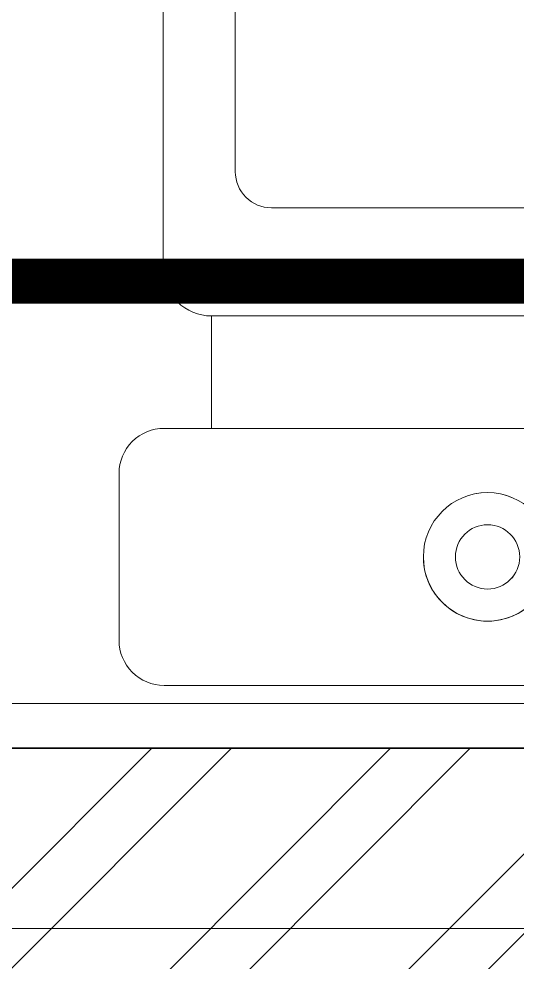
# Model space of a CAD drawing. Header units: millimetres. Extents: x -8913 to 62688, y -13000 to 43000.
# Drawn here: x 13009 to 13286, y 15881 to 16405 of the extents above; entities that cross this region are included whole.
import ezdxf
from ezdxf.enums import TextEntityAlignment as Align
from ezdxf.xclip import XClip

# ---------------------------------------------------------------- set-up
doc = ezdxf.new("R2010")
doc.units = ezdxf.units.MM
doc.header["$MEASUREMENT"] = 0
doc.header["$XCLIPFRAME"] = 0
doc.linetypes.add('1735 X DT-5BR-Grids$0$CENTER2', pattern=[28.575, 19.05, -3.175, 3.175, -3.175])
doc.linetypes.add('HIDDEN2', pattern=[4.7625, 3.175, -1.5875])
for name, color, linetype, lineweight in [('08--DETREF', 7, 'Continuous', 25), ('08--SECTREF-1', 2, 'Continuous', 25), ('08--SECTREF-2', 4, 'Continuous', 35), ('1735 X DT-5BR-GFP$0$F--BLOCKWALL-3--HOLLOW', 3, 'Continuous', 35), ('1735 X DT-5BR-GFP$0$F--BLOCKWALL-HATCH--HOLLOW', 251, 'Continuous', 13), ('1735 X DT-5BR-GFP$0$M--PLASTER-0', 8, 'Continuous', 9), ('1735 X DT-5BR-GFP$0$N--SANITARY-1', 9, 'Continuous', 18), ('1735 X DT-5BR-GFP-Ext$0$A-HATCH ID PAVING', 251, 'Continuous', 0), ('1735 X DT-5BR-Grids$0$03--GRID', 252, '1735 X DT-5BR-Grids$0$CENTER2', 5), ('Z--X-REF', 7, 'Continuous', 0)]:
    doc.layers.add(name, color=color, linetype=linetype, lineweight=lineweight)
doc.styles.add('ISO', font='isocp2.shx', dxfattribs={"width": 0.8})

# ---------------------------------------------------------------- blocks, each defined once
blk = doc.blocks.new('1735 X DT-5BR-GFP$0$1268XT02$0$wc')
at = {"ltscale": 300}
blk.add_line((-0.15327, 0.25495), (-0.15327, 0.19257), dxfattribs=at)
for points in [[(0.2045, 0.16757), (0.2045, 0.075, -0.414214), (0.1795, 0.05), (-0.1795, 0.05, -0.414214), (-0.2045, 0.075), (-0.2045, 0.16757, -0.414214), (-0.1795, 0.19257), (-0.15327, 0.19257), (-0.15327, 0.25495, -0.414214), (-0.18, 0.28168), (-0.18, 0.65, -0.414214), (-0.1, 0.73), (0.1, 0.73, -0.414214), (0.18, 0.65), (0.18, 0.28168, -0.414214), (0.15327, 0.25495), (0.15327, 0.19257), (0.1795, 0.19257, -0.414214)], [(0.15327, 0.25495), (-0.15327, 0.25495, -0.414214), (-0.18, 0.28168), (-0.18, 0.65, -0.414214), (-0.1, 0.73), (0.1, 0.73, -0.414214), (0.18, 0.65), (0.18, 0.28168, -0.414214)], [(-0.14, 0.33495, 0.414214), (-0.12, 0.31495), (0.12, 0.31495, 0.414214), (0.14, 0.33495), (0.14, 0.65, 0.414214), (0.1, 0.69), (-0.1, 0.69, 0.414214), (-0.14, 0.65)], [(0.2045, 0.075), (0.2045, 0.16757, 0.414214), (0.1795, 0.19257), (-0.1795, 0.19257, 0.414214), (-0.2045, 0.16757), (-0.2045, 0.075, 0.414214), (-0.1795, 0.05), (0.1795, 0.05, 0.414214)], [(0.03564, 0.12129, -1), (-0.03564, 0.12129, -1)], [(0.01782, 0.12129, -1), (-0.01782, 0.12129, -1)]]:
    blk.add_lwpolyline(points, format="xyb", close=True, dxfattribs=at)
for radius in [0.03564, 0.01782]:
    blk.add_circle((0, 0.12129), radius, dxfattribs=at)
blk = doc.blocks.new('1735 X DT-5BR-GFP')
at = {"layer": '1735 X DT-5BR-GFP$0$F--BLOCKWALL-HATCH--HOLLOW'}
h = blk.add_hatch(dxfattribs=at)
h.set_pattern_fill('ANSI32', color=256, scale=250, style=0)
h.paths.add_polyline_path([(14750, 16000), (10250, 16000), (10250, 16100), (10050, 16100), (10050, 15700), (10250, 15700), (10250, 15800), (14750, 15800)])
at = {"layer": '1735 X DT-5BR-GFP$0$F--BLOCKWALL-3--HOLLOW'}
blk.add_lwpolyline([(10250, 16100), (10250, 16000), (14750, 16000)], dxfattribs=at)
at = {"layer": '1735 X DT-5BR-GFP$0$M--PLASTER-0'}
blk.add_lwpolyline([(14725, 17149.87), (14725, 16625), (13825, 16624.87), (13825, 16024.87), (11575, 16024.87), (11575, 16650)], dxfattribs=at)
at = {"layer": '1735 X DT-5BR-GFP$0$N--SANITARY-1', "extrusion": (0, 0, -1), "xscale": -1000.000000000004, "yscale": 1000.000000000004, "zscale": -1000.000000000004, "rotation": 0.006415754489035308}
blk.add_blockref('1735 X DT-5BR-GFP$0$1268XT02$0$wc', (-13269.53, 15984.9), dxfattribs=at)
blk = doc.blocks.new('*U209')
at = {"layer": '08--DETREF', "color": 251, "linetype": 'HIDDEN2', "ltscale": 100, "const_width": 35}
blk.add_lwpolyline([(-191058.94, 56743.75, 0.414214), (-190638.94, 56323.75), (-186281.11, 56323.75, 0.414214), (-185861.11, 56743.75), (-185861.11, 59302.94, 0.414214), (-186281.11, 59722.94), (-190638.94, 59722.94, 0.414214), (-191058.94, 59302.94)], format="xyb", close=True, dxfattribs=at)
at = {"layer": '08--SECTREF-1', "style": 'ISO', "width": 0.8, "flags": 4}
blk.add_attdef('DRG-NO', text='', height=250, dxfattribs=at).set_placement((-184474.3, 59953.74), align=Align.MIDDLE_CENTER)
at = {"layer": '08--SECTREF-2', "style": 'ISO', "width": 0.8, "flags": 4}
blk.add_attdef('SECTION', text='', height=350, dxfattribs=at).set_placement((-184474.3, 60374.37), align=Align.MIDDLE_CENTER)
blk = doc.blocks.new('1735 X DT-5BR-Grids')
at = {"layer": '1735 X DT-5BR-Grids$0$03--GRID', "ltscale": 50}
blk.add_line((-2878.651, 15899.999), (20742.863, 15899.999), dxfattribs=at)
blk = doc.blocks.new('1735 X DT-5BR-GFP-Ext')
at = {"layer": '1735 X DT-5BR-GFP-Ext$0$A-HATCH ID PAVING'}
h = blk.add_hatch(dxfattribs=at)
h.set_pattern_fill('AR-HBONE', color=253, scale=25)
h.paths.add_polyline_path([(2100, 19999.58), (3000, 19999.58), (3000, 24500), (7500, 24500), (7500.02, 22800), (10400.01, 22800), (15000, 22800), (15000.01, 6450), (10000, 6450), (10000, 5850), (7500, 5850), (7500, 8000), (3000, 7999.96), (2999.93, 15300.01), (2450.04, 15299.99), (2450, 16500), (3000, 16500), (3000, 18600), (2100, 18600)], flags=16)
h.paths.add_polyline_path([(1799.76, 23300.04), (200, 23300.04), (200, 14350), (1950, 14350), (1949.98, 6399.65), (6400, 6400), (6400, 200), (7350, 200), (9650, 200.01), (10000, 200.01), (10000, 4650), (15000, 4650), (15000.02, 299.76), (15500.02, 299.84), (15875.02, 299.9), (17450, 299.76), (17450, 1606.82), (16050, 1606.82), (16050, 23850), (8550, 23850), (8550, 25550), (2950, 25550), (2950, 26700), (2900, 26700), (2900, 26800), (2000, 26800), (2000, 26700), (2000, 26700), (1950, 26700), (1950, 23300.13)])

msp = doc.modelspace()

# ---------------------------------------------------------------- block references
at = {"layer": 'Z--X-REF'}
msp.add_blockref('1735 X DT-5BR-GFP-Ext', (0, 0), dxfattribs=at)

# ---------------------------------------------------------------- next in the draw order: block references
ref = msp.add_blockref('1735 X DT-5BR-GFP', (0, 0), dxfattribs=at)
XClip(ref).set_block_clipping_path([(-588.6123145858, -1067.9046505302), (17664.3925911275, 31096.0074428726)])

# ---------------------------------------------------------------- next in the draw order: block references
msp.add_blockref('1735 X DT-5BR-Grids', (0, 0))
at = {"layer": '08--DETREF', "xscale": 0.7142857142857143, "yscale": 0.7142857142857143, "zscale": 0.7142857142857143}
msp.add_blockref('*U209', (147776.82, -26400.1), dxfattribs=at)

doc.saveas('drawing.dxf')
